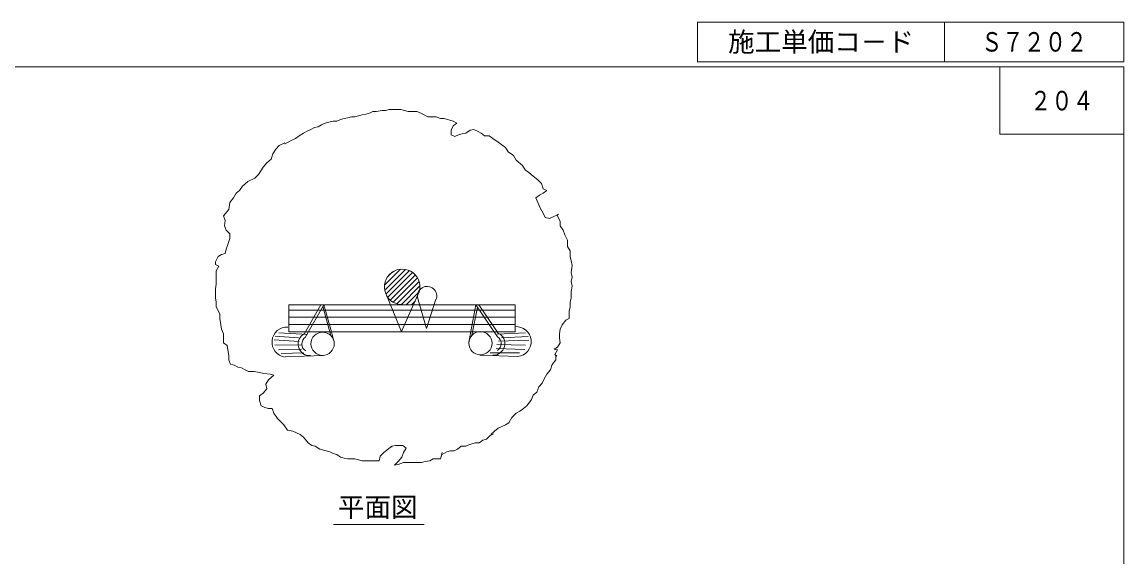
# Model space of a CAD drawing. Units: millimetres, scale not verified. Extents: x 6404 to 9142, y 6496 to 8362.
# Drawn here: x 7798 to 9142, y 7710 to 8362 of the extents above; entities that cross this region are included whole.
import ezdxf
from ezdxf.enums import TextEntityAlignment as Align

# ---------------------------------------------------------------- set-up
doc = ezdxf.new("R2010")
doc.units = ezdxf.units.MM
doc.header["$LTSCALE"] = 10
for name, color, linetype, lineweight in [('_0-0_', 7, 'Continuous', 13), ('寸法', 1, 'Continuous', 13), ('本体', 7, 'Continuous', 13)]:
    doc.layers.add(name, color=color, linetype=linetype, lineweight=lineweight)
doc.styles.add('ＭＳ ゴシック', font='')
doc.styles.get('ＭＳ ゴシック').set_extended_font_data('MS Gothic')

msp = doc.modelspace()

# ---------------------------------------------------------------- linework, layer by layer
at = {"layer": '_0-0_'}
for p, q in [((8621.86, 8362.48), (9141.97, 8362.48)), ((8923.06, 8362.48), (8923.06, 8314.11)), ((9141.97, 8362.48), (9141.97, 8314.11)), ((8621.86, 8314.11), (9141.97, 8314.11)), ((8990.62, 8307.62), (8990.62, 8225.62)), ((9141.97, 8225.62), (8990.62, 8225.62))]:
    msp.add_line(p, q, dxfattribs=at)
at = {"layer": '_0-0_', "color": 6}
msp.add_lwpolyline([(9141.97, 8307.62), (6403.84, 8307.62), (6403.84, 6495.81), (9141.97, 6495.81)], close=True, dxfattribs=at)
at = {"layer": '寸法', "color": 3}
msp.add_line((8177.74, 7749.45), (8288.3, 7749.45), dxfattribs=at)
at = {"layer": '本体'}
for p, q in [((8621.86, 8362.48), (8621.86, 8314.11)), ((8221.66, 8251.25), (8226.06, 8253.45)), ((8226.06, 8253.45), (8230.45, 8253.45)), ((8230.45, 8253.45), (8237.04, 8254.55)), ((8237.04, 8254.55), (8241.43, 8254.55)), ((8241.43, 8254.55), (8245.83, 8255.65)), ((8245.83, 8255.65), (8250.22, 8255.65)), ((8250.22, 8255.65), (8254.62, 8255.65)), ((8254.62, 8255.65), (8260.11, 8255.65)), ((8260.11, 8255.65), (8264.5, 8254.55)), ((8264.5, 8254.55), (8268.9, 8253.45)), ((8268.9, 8253.45), (8274.39, 8253.45)), ((8274.39, 8253.45), (8279.88, 8253.45)), ((8279.88, 8253.45), (8284.28, 8251.25)), ((8163.44, 8236.97), (8167.84, 8239.17)), ((8167.84, 8239.17), (8172.23, 8240.27)), ((8172.23, 8240.27), (8177.72, 8241.37)), ((8177.72, 8241.37), (8182.12, 8241.37)), ((8182.12, 8241.37), (8186.51, 8243.56)), ((8186.51, 8243.56), (8190.9, 8244.66)), ((8190.9, 8244.66), (8195.3, 8245.76)), ((8195.3, 8245.76), (8199.69, 8246.86)), ((8199.69, 8246.86), (8204.09, 8246.86)), ((8204.09, 8246.86), (8208.48, 8247.96)), ((8208.48, 8247.96), (8212.87, 8249.06)), ((8212.87, 8249.06), (8217.27, 8250.16)), ((8217.27, 8250.16), (8221.66, 8251.25)), ((8284.28, 8251.25), (8288.67, 8249.06)), ((8288.67, 8249.06), (8293.06, 8246.86)), ((8293.06, 8246.86), (8298.56, 8246.86)), ((8298.56, 8246.86), (8302.95, 8246.86)), ((8302.95, 8246.86), (8308.44, 8244.66)), ((8308.44, 8244.66), (8312.84, 8244.66)), ((8312.84, 8244.66), (8323.82, 8241.37)), ((8323.82, 8241.37), (8328.22, 8239.17)), ((8328.22, 8239.17), (8323.82, 8235.88)), ((8135.98, 8223.79), (8141.47, 8227.09)), ((8141.47, 8227.09), (8145.87, 8229.28)), ((8145.87, 8229.28), (8150.26, 8231.48)), ((8150.26, 8231.48), (8154.65, 8233.68)), ((8154.65, 8233.68), (8159.05, 8234.78)), ((8159.05, 8234.78), (8163.44, 8236.97)), ((8323.82, 8235.88), (8321.63, 8230.38)), ((8321.63, 8230.38), (8321.63, 8224.89)), ((8321.63, 8224.89), (8326.02, 8222.69)), ((8326.02, 8222.69), (8330.41, 8224.89)), ((8330.41, 8224.89), (8334.81, 8225.99)), ((8334.81, 8225.99), (8339.2, 8227.09)), ((8339.2, 8227.09), (8344.69, 8230.38)), ((8344.69, 8230.38), (8349.09, 8231.48)), ((8349.09, 8231.48), (8353.48, 8229.28)), ((8353.48, 8229.28), (8357.88, 8227.09)), ((8357.88, 8227.09), (8362.27, 8223.79)), ((8111.81, 8211.71), (8107.42, 8207.31)), ((8118.4, 8215), (8111.81, 8211.71)), ((8118.4, 8213.91), (8122.8, 8216.1)), ((8122.8, 8216.1), (8127.19, 8218.3)), ((8127.19, 8218.3), (8131.58, 8220.5)), ((8131.58, 8220.5), (8135.98, 8223.79)), ((8362.27, 8223.79), (8367.76, 8223.79)), ((8367.76, 8223.79), (8372.16, 8220.5)), ((8372.16, 8220.5), (8378.75, 8216.1)), ((8378.75, 8216.1), (8383.14, 8212.81)), ((8383.14, 8212.81), (8387.54, 8209.51)), ((8104.12, 8201.82), (8101.93, 8195.23)), ((8107.42, 8207.31), (8104.12, 8201.82)), ((8387.54, 8209.51), (8390.83, 8204.02)), ((8390.83, 8204.02), (8397.42, 8199.63)), ((8397.42, 8199.63), (8400.72, 8194.13)), ((8092.04, 8185.34), (8086.55, 8176.56)), ((8096.43, 8190.84), (8092.04, 8185.34)), ((8101.93, 8195.23), (8096.43, 8190.84)), ((8400.72, 8194.13), (8408.41, 8187.54)), ((8408.41, 8187.54), (8411.7, 8182.05)), ((8082.15, 8172.16), (8073.36, 8167.77)), ((8086.55, 8176.56), (8082.15, 8172.16)), ((8411.7, 8182.05), (8416.1, 8178.75)), ((8416.1, 8178.75), (8421.59, 8174.36)), ((8421.59, 8174.36), (8427.08, 8169.97)), ((8066.77, 8162.28), (8063.48, 8156.78)), ((8073.36, 8167.77), (8066.77, 8162.28)), ((8427.08, 8169.97), (8431.48, 8165.57)), ((8431.48, 8165.57), (8433.67, 8158.98)), ((8433.67, 8158.98), (8438.07, 8156.78)), ((8055.79, 8148), (8051.39, 8142.5)), ((8059.08, 8153.49), (8055.79, 8148)), ((8063.48, 8156.78), (8059.08, 8153.49)), ((8429.28, 8151.29), (8424.89, 8148)), ((8424.89, 8148), (8427.08, 8142.5)), ((8433.67, 8153.49), (8429.28, 8151.29)), ((8438.07, 8156.78), (8433.67, 8153.49)), ((8050.3, 8133.71), (8043.7, 8126.03)), ((8051.39, 8142.5), (8050.3, 8133.71)), ((8427.08, 8142.5), (8430.38, 8134.81)), ((8430.38, 8134.81), (8433.67, 8129.32)), ((8043.7, 8126.03), (8045.9, 8120.53)), ((8045.9, 8120.53), (8044.8, 8113.94)), ((8433.67, 8129.32), (8435.87, 8123.83)), ((8435.87, 8123.83), (8441.36, 8122.73)), ((8441.36, 8122.73), (8445.76, 8124.93)), ((8445.76, 8124.93), (8451.25, 8127.12)), ((8450.15, 8127.12), (8454.55, 8119.43)), ((8451.25, 8127.12), (8452.35, 8128.22)), ((8454.55, 8119.43), (8454.55, 8113.94)), ((8044.8, 8113.94), (8047, 8108.45)), ((8047, 8108.45), (8051.39, 8104.06)), ((8051.39, 8104.06), (8051.39, 8098.56)), ((8454.55, 8113.94), (8457.84, 8108.45)), ((8457.84, 8108.45), (8460.04, 8102.96)), ((8049.2, 8090.87), (8047, 8085.38)), ((8051.39, 8098.56), (8049.2, 8090.87)), ((8460.04, 8102.96), (8463.33, 8096.37)), ((8463.33, 8096.37), (8463.33, 8088.68)), ((8041.51, 8078.79), (8037.11, 8076.59)), ((8045.9, 8079.89), (8041.51, 8078.79)), ((8047, 8085.38), (8045.9, 8079.89)), ((8463.33, 8088.68), (8466.63, 8083.18)), ((8466.63, 8083.18), (8466.63, 8076.59)), ((8037.11, 8076.59), (8033.82, 8070)), ((8033.82, 8070), (8033.82, 8068.9)), ((8033.82, 8066.71), (8033.82, 8068.9)), ((8038.21, 8064.51), (8033.82, 8066.71)), ((8034.92, 8059.02), (8038.21, 8064.51)), ((8466.63, 8076.59), (8467.73, 8071.1)), ((8467.73, 8071.1), (8468.83, 8065.61)), ((8468.83, 8065.61), (8467.73, 8056.82)), ((8034.92, 8052.42), (8034.92, 8059.02)), ((8034.92, 8042.54), (8034.92, 8052.42)), ((8467.73, 8056.82), (8468.83, 8051.33)), ((8468.83, 8051.33), (8467.73, 8045.83)), ((8033.82, 8037.05), (8034.92, 8042.54)), ((8033.82, 8031.55), (8033.82, 8037.05)), ((8467.73, 8045.83), (8468.83, 8040.34)), ((8468.83, 8040.34), (8467.73, 8033.75)), ((8033.82, 8026.06), (8033.82, 8031.55)), ((8034.92, 8020.57), (8033.82, 8026.06)), ((8241.24, 8032.31), (8260.89, 7984.58)), ((8260.89, 7985.11), (8280.7, 8029.5)), ((8280.32, 8026.24), (8291.42, 7988.46)), ((8291.42, 7988.46), (8302.78, 8024.39)), ((8467.73, 8026.06), (8466.63, 8020.57)), ((8467.73, 8033.75), (8467.73, 8026.06)), ((8034.92, 8015.08), (8034.92, 8020.57)), ((8039.31, 8006.29), (8034.92, 8015.08)), ((8123.52, 8017.64), (8399.3, 8017.64)), ((8123.52, 8017.64), (8123.52, 7984.32)), ((8142.48, 7982.55), (8162.67, 8017.64)), ((8143.84, 7978.26), (8166.15, 8017.64)), ((8164.87, 8015.38), (8174.65, 7980.04)), ((8166.15, 8017.64), (8175.54, 7984.48)), ((8351.4, 8017.64), (8343, 7971.76)), ((8353.45, 8014.61), (8346.81, 7980.28)), ((8377.97, 7978.42), (8351.4, 8017.64)), ((8378.83, 7983.02), (8355.05, 8017.64)), ((8399.3, 8017.64), (8399.3, 7984.32)), ((8466.63, 8015.08), (8465.53, 8009.58)), ((8466.63, 8020.57), (8466.63, 8015.08)), ((8039.31, 8000.8), (8039.31, 8006.29)), ((8040.41, 7993.11), (8039.31, 8000.8)), ((8461.14, 7998.6), (8456.74, 7993.11)), ((8465.53, 8000.8), (8461.14, 7998.6)), ((8465.53, 8009.58), (8465.53, 8000.8)), ((8041.51, 7987.61), (8040.41, 7993.11)), ((8043.7, 7982.12), (8041.51, 7987.61)), ((8123.52, 7984.32), (8399.3, 7984.32)), ((8175.47, 7984.49), (8178.01, 7974.74)), ((8454.55, 7987.61), (8453.45, 7982.12)), ((8456.74, 7993.11), (8454.55, 7987.61)), ((8043.7, 7976.63), (8043.7, 7982.12)), ((8043.7, 7971.14), (8043.7, 7976.63)), ((8048.1, 7967.84), (8043.7, 7971.14)), ((8454.55, 7971.14), (8451.25, 7965.64)), ((8453.45, 7982.12), (8453.45, 7976.63)), ((8453.45, 7976.63), (8454.55, 7971.14)), ((8049.2, 7962.35), (8048.1, 7967.84)), ((8050.3, 7955.76), (8049.2, 7962.35)), ((8356.39, 7956.04), (8402.75, 7954.35)), ((8451.25, 7965.64), (8446.86, 7963.45)), ((8446.86, 7963.45), (8451.25, 7962.35)), ((8451.25, 7962.35), (8447.95, 7956.86)), ((8447.95, 7956.86), (8450.15, 7954.66)), ((8050.3, 7950.26), (8050.3, 7955.76)), ((8052.49, 7944.77), (8050.3, 7950.26)), ((8056.89, 7943.67), (8053.59, 7944.77)), ((8061.28, 7941.48), (8056.89, 7943.67)), ((8165.38, 7955.49), (8119.02, 7953.8)), ((8444.66, 7944.77), (8442.46, 7938.18)), ((8449.05, 7950.26), (8444.66, 7944.77)), ((8449.05, 7955.76), (8449.05, 7950.26)), ((8065.67, 7940.38), (8061.28, 7941.48)), ((8070.07, 7938.18), (8065.67, 7940.38)), ((8074.46, 7935.98), (8070.07, 7938.18)), ((8081.05, 7935.98), (8074.46, 7935.98)), ((8087.64, 7934.88), (8081.05, 7935.98)), ((8093.14, 7933.79), (8087.64, 7934.88)), ((8100.83, 7932.69), (8093.14, 7933.79)), ((8098.63, 7926.1), (8105.22, 7931.59)), ((8105.22, 7931.59), (8100.83, 7932.69)), ((8438.07, 7932.69), (8434.77, 7927.2)), ((8442.46, 7938.18), (8438.07, 7932.69)), ((8095.33, 7920.6), (8098.63, 7926.1)), ((8096.43, 7915.11), (8095.33, 7920.6)), ((8428.18, 7917.31), (8425.98, 7910.72)), ((8432.57, 7921.7), (8428.18, 7917.31)), ((8434.77, 7927.2), (8432.57, 7921.7)), ((8087.64, 7906.32), (8092.04, 7909.62)), ((8087.64, 7900.83), (8087.64, 7906.32)), ((8092.04, 7909.62), (8096.43, 7915.11)), ((8421.59, 7907.42), (8419.39, 7901.93)), ((8425.98, 7910.72), (8421.59, 7907.42)), ((8089.84, 7894.24), (8087.64, 7900.83)), ((8094.24, 7892.04), (8089.84, 7894.24)), ((8098.63, 7890.95), (8094.24, 7892.04)), ((8103.02, 7890.95), (8098.63, 7890.95)), ((8105.22, 7885.45), (8103.02, 7890.95)), ((8409.51, 7890.95), (8405.11, 7887.65)), ((8413.9, 7894.24), (8409.51, 7890.95)), ((8419.39, 7901.93), (8413.9, 7894.24)), ((8109.61, 7878.86), (8105.22, 7885.45)), ((8117.3, 7871.17), (8109.61, 7878.86)), ((8395.23, 7879.96), (8391.93, 7873.37)), ((8400.72, 7885.45), (8395.23, 7879.96)), ((8405.11, 7887.65), (8400.72, 7885.45)), ((8121.7, 7864.58), (8117.3, 7871.17)), ((8128.29, 7863.48), (8121.7, 7864.58)), ((8132.68, 7861.29), (8128.29, 7863.48)), ((8374.35, 7863.48), (8369.96, 7859.09)), ((8378.75, 7866.78), (8374.35, 7863.48)), ((8383.14, 7868.98), (8378.75, 7866.78)), ((8387.54, 7871.17), (8383.14, 7868.98)), ((8391.93, 7873.37), (8387.54, 7871.17)), ((8137.08, 7859.09), (8132.68, 7861.29)), ((8141.47, 7855.79), (8137.08, 7859.09)), ((8146.96, 7849.2), (8141.47, 7855.79)), ((8151.36, 7845.91), (8146.96, 7849.2)), ((8351.29, 7849.2), (8343.6, 7847.01)), ((8355.68, 7849.2), (8351.29, 7849.2)), ((8360.07, 7852.5), (8355.68, 7849.2)), ((8364.47, 7853.6), (8360.07, 7852.5)), ((8368.86, 7857.99), (8364.47, 7853.6)), ((8373.26, 7860.19), (8368.86, 7857.99)), ((8155.75, 7844.81), (8151.36, 7845.91)), ((8161.24, 7841.51), (8155.75, 7844.81)), ((8168.93, 7839.32), (8161.24, 7841.51)), ((8173.33, 7838.22), (8168.93, 7839.32)), ((8177.72, 7836.02), (8173.33, 7838.22)), ((8182.12, 7834.92), (8177.72, 7836.02)), ((8239.24, 7837.12), (8234.84, 7832.72)), ((8249.12, 7844.81), (8239.24, 7837.12)), ((8253.52, 7845.91), (8249.12, 7844.81)), ((8249.12, 7844.81), (8249.12, 7843.71)), ((8257.91, 7845.91), (8253.52, 7845.91)), ((8262.31, 7845.91), (8257.91, 7845.91)), ((8261.21, 7831.63), (8263.41, 7837.12)), ((8266.7, 7842.61), (8262.31, 7845.91)), ((8263.41, 7837.12), (8266.7, 7842.61)), ((8310.64, 7837.12), (8308.44, 7829.43)), ((8316.13, 7838.22), (8310.64, 7834.92)), ((8320.53, 7839.32), (8316.13, 7838.22)), ((8324.92, 7839.32), (8320.53, 7839.32)), ((8329.31, 7841.51), (8324.92, 7839.32)), ((8333.71, 7844.81), (8329.31, 7841.51)), ((8339.2, 7844.81), (8333.71, 7844.81)), ((8343.6, 7847.01), (8339.2, 7844.81)), ((8186.51, 7831.63), (8182.12, 7834.92)), ((8190.9, 7830.53), (8186.51, 7831.63)), ((8195.3, 7829.43), (8190.9, 7830.53)), ((8204.09, 7829.43), (8195.3, 7829.43)), ((8208.48, 7828.33), (8204.09, 7829.43)), ((8212.87, 7827.23), (8208.48, 7828.33)), ((8218.37, 7827.23), (8212.87, 7827.23)), ((8222.76, 7827.23), (8218.37, 7827.23)), ((8229.35, 7827.23), (8222.76, 7827.23)), ((8233.75, 7827.23), (8229.35, 7827.23)), ((8234.84, 7832.72), (8233.75, 7827.23)), ((8252.42, 7821.74), (8256.81, 7826.13)), ((8256.81, 7822.84), (8252.42, 7821.74)), ((8256.81, 7826.13), (8261.21, 7831.63)), ((8263.41, 7825.04), (8256.81, 7822.84)), ((8267.8, 7825.04), (8263.41, 7825.04)), ((8272.19, 7825.04), (8267.8, 7825.04)), ((8278.78, 7825.04), (8272.19, 7825.04)), ((8285.37, 7825.04), (8278.78, 7825.04)), ((8289.77, 7826.13), (8285.37, 7825.04)), ((8295.26, 7827.23), (8289.77, 7826.13)), ((8299.66, 7829.43), (8295.26, 7827.23)), ((8304.05, 7829.43), (8299.66, 7829.43)), ((8308.44, 7829.43), (8304.05, 7829.43))]:
    msp.add_line(p, q, dxfattribs=at)
at = {"layer": '本体', "color": 4}
for p, q in [((8240.19, 8041.41), (8259.66, 8060.89)), ((8240.45, 8035.39), (8265.68, 8060.63)), ((8241.93, 8030.59), (8270.48, 8059.14)), ((8243.52, 8051.03), (8250.04, 8057.55)), ((8244.22, 8026.6), (8274.47, 8056.85)), ((8247.19, 8023.29), (8277.78, 8053.88)), ((8250.82, 8020.63), (8280.44, 8050.26)), ((8255.16, 8018.7), (8282.38, 8045.91)), ((8260.39, 8017.64), (8283.36, 8040.61)), ((8266.68, 8017.64), (8282.45, 8033.42)), ((8123.52, 8011.14), (8399.3, 8011.14)), ((8272.96, 8017.64), (8277.38, 8022.07)), ((8123.52, 8002.26), (8399.3, 8002.26)), ((8111.37, 7983.3), (8146.05, 7981.11)), ((8123.52, 7993.37), (8399.3, 7993.37)), ((8377.66, 7981.57), (8412.08, 7983.09)), ((8105.37, 7974.78), (8136.14, 7972.83)), ((8106.76, 7979.14), (8135.12, 7977.19)), ((8379, 7973.01), (8416.02, 7974.37)), ((8382.93, 7977.3), (8415.44, 7978.79)), ((8106.49, 7968.55), (8139.2, 7968.14)), ((8138.72, 7963.41), (8110.76, 7962.39)), ((8141.73, 7958.85), (8113.92, 7958.2)), ((8369.02, 7959.02), (8404.66, 7958.72)), ((8376.45, 7964.28), (8411.1, 7962.94)), ((8412.04, 7968.11), (8376.99, 7969))]:
    msp.add_line(p, q, dxfattribs=at)
at = {"layer": '本体'}
for centre in [(8164.65, 7969.99), (8357.11, 7970.54)]:
    msp.add_circle(centre, 14.18, dxfattribs=at)
for centre, radius, start, end in [((8261.74, 8039.33), 21.66, 328.0829, 266.61289), ((8292.1, 8028.23), 11.71, 336.51119, 193.33572), ((8261.74, 8039.33), 21.66, 236.64567, 237.03317), ((8121.17, 7971.99), 18.32, 86.15472, 263.25518), ((8372.78, 7970.2), 14.18, 267.08421, 64.70625), ((8400.59, 7972.54), 18.32, 276.76008, 93.84528), ((8148.99, 7969.65), 14.18, 115.5339, 272.91578), ((8148.99, 7969.65), 9.73, 122.86114, 239.12364), ((8372.78, 7970.2), 9.73, 300.87635, 57.13885)]:
    msp.add_arc(centre, radius, start, end, dxfattribs=at)

# ---------------------------------------------------------------- texts
at = {"layer": '_0-0_', "style": 'ＭＳ ゴシック'}
msp.add_text('施工単価コ－ド', height=23.74, dxfattribs=at).set_placement((8772.46, 8338.3), align=Align.MIDDLE_CENTER)
at = {"layer": '_0-0_', "style": 'ＭＳ ゴシック', "width": 0.8}
for s, p in [('Ｓ７２０２', (9032.51, 8338.3)), ('２０４', (9066.29, 8266.62))]:
    msp.add_text(s, height=23.74, dxfattribs=at).set_placement(p, align=Align.MIDDLE_CENTER)
at = {"layer": '寸法', "color": 3, "style": 'ＭＳ ゴシック'}
msp.add_text('平面図\u3000', height=23.74, dxfattribs=at).set_placement((8183.29, 7751.71), align=Align.BOTTOM_LEFT)

doc.saveas('drawing.dxf')
